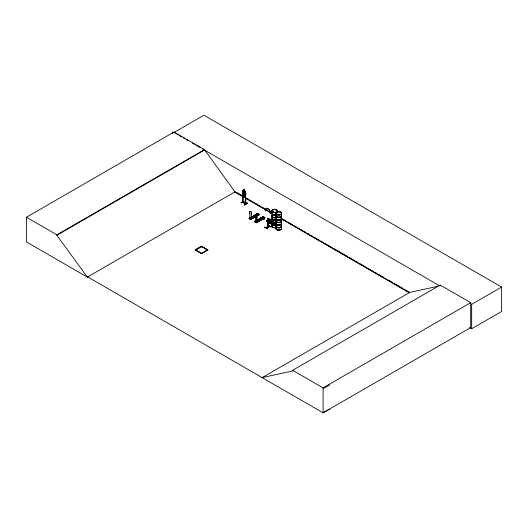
<?xml version="1.0" encoding="UTF-8"?>
<svg xmlns="http://www.w3.org/2000/svg" width="528" height="528" viewBox="0 0 528 528"><rect width="100%" height="100%" fill="white"/><g stroke="black" fill="none" stroke-linecap="round" stroke-linejoin="round"><path stroke-width="0.79" d="M250.523 217.628L249.856 218.018L249.823 213.14A1.498 0.871 59.5 0 1 249.823 211.411A1.498 0.871 59.5 0 1 251.335 212.269A1.498 0.871 59.5 0 1 251.335 213.992L251.044 218.612L249.876 217.925M256.601 221.819L256.885 217.199A1.498 0.871 59.5 0 0 256.885 215.47A1.498 0.871 59.5 0 0 255.374 214.619A1.498 0.871 59.5 0 0 255.374 216.341L255.724 221.245M256.885 217.199L256.661 221.78L255.526 221.126L256.047 220.796M268.277 222.044L274.223 225.68L274.593 225.469L274.217 222.077L268.244 218.48L268.118 218.948L268.587 218.711M268.409 222.07L268.244 221.773M250.397 217.846L249.836 217.826M255.499 221.252L256.093 220.876L255.499 221.318M255.611 221.311L255.743 220.869M267.802 220.691L268.072 220.981M267.373 221.021L268.006 220.513L267.564 220.361L267.373 221.582L266.587 221.126L266.68 220.513L266.587 221.126M268.118 218.625L273.445 221.846L268.132 218.948M268.561 219.008L268.244 218.48M254.456 215.873L255.301 215.668M260.08 219.226C259.987 217.859 261.941 219.542 260.264 219.325C259.664 218.117 262.013 219.476 260.159 219.179M273.537 211.992L272.824 211.933L273.227 211.688M275.999 210.124L276.243 210.263M276.052 210.144L276.217 209.92M276.144 209.953L276.302 209.926M276.824 214.322L277.187 214.051L276.87 214.342M277.636 214.447L276.85 214.282L277.649 214.342M277.675 214.388L277.028 214.276L277.391 214.19M280.163 212.474L280.507 212.414M255.592 221.001L255.46 221.278M263.63 218.915C263.941 217.628 262.185 219.193 263.182 219.391M250.133 217.833L250.292 217.655M241.006 203.049L244.174 201.221M265.993 227.819L269.148 225.984M242.557 202.231L242.583 190.549L242.946 190.291L242.708 202.171L245.843 203.986L245.527 194.033L245.414 203.9L245.527 196.475M242.708 192.403L242.913 202.422L242.992 193.38M242.946 190.291L245.665 192.337L245.738 204.046C246.635 203.656 241.982 200.851 242.873 202.422M267.564 220.361L268.138 220.843M267.531 227.073L267.848 227.218L267.947 218.902L267.98 221.714M267.716 226.888L268.072 227.086L268.132 218.579M268.244 222.143L273.445 225.106L268.132 221.8L268.587 222.222M272.072 223.318L271.729 223.714L269.782 222.592L268.95 221.516L268.95 220.394L269.782 220.268L271.729 221.39L272.072 222.196L274.177 223.331L274.177 224.453L272.072 223.318L272.105 224.156L271.768 220.737L272.144 222.156M275.596 225.232L274.553 224.631L274.177 225.053L272.23 223.931L271.399 222.849L271.399 221.727L272.23 221.608L274.177 222.73L275.563 224.129M267.472 227.066L267.815 227.198M249.718 218.678L249.718 217.609L250.206 217.886L250.285 218.909L250.285 217.846L249.17 218.579M254.456 215.774L249.572 218.889L249.163 217.853L250.028 217.345M259.162 214.487L258.951 214.21L250.47 219.305M259.136 214.46L257.651 213.358C254.503 214.117 261.518 215.939 256.793 213.866M264.917 217.807L256.417 222.823L264.944 217.8L264.805 217.463L263.208 216.559L254.582 221.78L254.714 221.06L255.578 220.552L255.737 221.146M256.443 222.816L254.714 221.694L255.143 222.09L263.644 217.081L263.208 216.685L264.805 217.595L255.889 222.512L264.7 217.675M254.892 221.951L263.294 216.889M255.882 222.499L264.805 217.463M249.823 213.14L249.757 213.18A1.498 0.871 59.5 0 1 249.757 211.451A1.498 0.871 59.5 0 1 251.269 212.302A1.498 0.871 59.5 0 1 251.269 214.031L251.335 213.992M251.625 218.889L251.5 218.183L250.642 219.199L249.289 218.434L250.147 217.417M253.724 215.675C258.43 217.886 251.401 215.655 254.582 215.292M250.747 219.463L259.387 214.599L256.958 215.747L255.354 214.837L256.212 214.203L257.816 215.239L256.212 214.203M251.156 217.318L257.651 213.358M251.196 217.351L257.525 213.556L259.281 214.467M251.368 217.444L257.743 213.682M249.381 218.777L255.149 215.411M250.642 219.199L251.5 218.183M250.866 219.615L250.767 218.764L251.625 218.255M251.882 218.467L255.427 216.374M257.552 215.12L258.951 214.269M250.569 219.437L255.539 216.513M256.958 215.747L259.255 214.262M255.724 216.473L250.45 219.219M257.182 222.097L257.057 221.39L256.192 222.407L254.839 221.641L255.697 220.625M259.274 218.876C264 220.955 256.984 219.133 260.139 218.368L263.287 218.427M260.905 217.919C265.63 219.991 258.614 218.17 261.769 217.411L263.373 218.44L261.769 217.411M262.343 217.067C267.069 219.146 260.053 217.325 263.208 216.559M254.582 221.78L263.089 216.777M255.268 220.816L255.836 221.047L255.763 222.163L255.763 221.093M256.318 222.605L256.318 221.965L257.182 221.456M87.727 276.916L87.384 277.121L26.4 241.91L26.4 217.239L174.002 132.02L204.475 149.609L234.947 191.875L271.973 213.253M174.002 132.02L174.002 132.475L203.933 115.196L501.6 287.054L501.6 311.474L471.669 328.753L469.531 327.512M26.4 217.239L56.872 234.828L204.475 149.609M329.551 409.121L323.09 412.804L87.688 276.896L87.338 277.094L56.872 235.283L204.475 150.064M87.338 277.094L235.29 191.677M243.659 190.78L243.659 189.499L244.695 190.1L244.629 191.341L245.15 192.04L245.15 194.284L244.629 194.944L243.659 194.383L243.137 193.123L243.137 190.879L243.659 190.7M245.368 191.69C246.622 192.509 244.741 198.31 245.705 195.571M242.583 193.769L242.9 195.149L245.381 196.541L242.959 195.103L242.649 193.763M245.81 194.198L245.414 194.093M244.378 205.009L247.553 203.194L244.207 204.93L247.381 202.897L244.246 204.93M195.202 249.856L201.544 246.193L207.887 249.856L201.544 253.724L195.202 249.856L201.544 253.519L207.887 249.856M195.202 250.061L201.544 246.398L207.887 250.061M201.544 246.602L195.551 250.061L201.544 253.315L207.537 250.061L201.544 246.602L201.544 246.193M268.574 218.665L268.462 221.859M267.716 227.218L267.914 220.975L267.564 220.77M267.373 221.582L266.68 221.074M267.947 221.72L271.775 224.347M270.395 223.06L271.425 224.07L270.349 223.087L270.395 220.235L271.432 220.466M268.429 222.341L268.567 221.978M273.445 221.516L273.332 221.912M267.96 225.119L271.135 226.948L267.782 225.014M265.841 227.766L269.194 225.832L266.02 227.66M271.742 224.367L272.144 224.136M269.57 226.063L266.402 228.05M274.553 223.509L275.629 224.09L275.629 225.291L275.629 224.09M273.332 224.836L273.445 225.106M274.177 225.654L274.553 225.436M261.809 377.824L409.761 292.4L437.019 286.473M262.152 377.619L292.624 370.993L292.624 370.286L440.227 285.067L470.699 302.656L470.699 327.584L323.09 412.804L323.09 387.875L470.699 302.656M440.227 285.773L439.883 285.978L202.349 148.837M470.257 303.514L471.669 304.333L501.6 287.054M323.09 388.588L329.551 384.905M255.314 215.972L254.476 215.846L255.202 215.622M255.314 216.071L254.529 216.018M273.398 212.051L272.831 212.051M273.115 211.781L273.194 212.058M267.808 225.172L270.976 226.987M277.339 214.447L276.969 214.447M242.86 202.046L242.834 202.033M245.738 203.689L243.025 202.099M257.948 213.721L249.348 218.764M250.681 219.503L249.163 218.493M267.901 218.922L268.983 219.166L267.947 218.968M270.395 220.308L271.399 220.526M273.187 211.662L273.537 211.867M255.354 214.711L256.958 215.615M250.285 217.846L249.797 217.569L249.797 218.632M250.074 217.998L251.11 218.579M255.347 221.839L255.836 222.116M174.002 132.475L175.421 133.294M176.84 134.112L178.259 134.93M179.672 135.749L181.797 136.976M183.216 137.795L184.635 138.613M186.054 139.432L188.179 140.659M192.43 143.114L194.555 144.342M195.974 145.16L200.224 147.609M243.659 189.578L244.629 190.139M236.716 192.496L241.699 195.373M243.124 196.198L245.263 197.432M246.682 198.251L248.107 199.076M249.533 199.894L251.671 201.128M253.097 201.953L254.516 202.778M255.941 203.597L258.08 204.831M259.505 205.656L260.924 206.474M263.063 207.709L264.488 208.534M269.471 211.411L270.897 212.23M282.289 218.81L286.565 221.278M287.984 222.097L292.974 224.974M294.393 225.799L296.531 227.033M297.957 227.852L299.383 228.677M300.808 229.502L302.94 230.729M304.366 231.554L305.791 232.379M307.923 233.607L309.349 234.432M310.774 235.257L312.913 236.491M314.338 237.31L315.757 238.135M317.183 238.953L319.321 240.187M320.747 241.012L322.166 241.831M324.304 243.065L325.73 243.89M327.155 244.708L332.138 247.586M333.564 248.411L341.398 252.932M342.817 253.757L347.807 256.634M349.226 257.453L354.215 260.337M355.634 261.155L357.773 262.39M359.198 263.215L360.624 264.033M362.05 264.858L364.181 266.092M365.607 266.911L367.033 267.736M369.164 268.97L370.59 269.788M372.016 270.613L373.441 271.432M375.58 272.666L376.999 273.491M378.424 274.309L383.407 277.193M388.397 280.071L392.667 282.533M394.093 283.358L402.64 288.288M404.059 289.113L409.048 291.991M281.233 218.599L409.411 292.604M234.478 191.809L272.342 213.675M280.916 218.618L409.517 292.868M244.028 201.168L241.032 202.897M242.596 202.237L245.705 204.026M272.791 221.476L268.244 218.513M274.52 224.651L275.629 225.291M267.432 220.843L267.782 221.047M266.587 220.565L268.052 220.948M292.624 370.286L323.09 387.875M255.565 221.08L255.578 220.552M471.669 304.333L471.669 328.753M273.2 221.529L273.2 225.133M273.194 221.536L273.194 225.139M272.23 222.209L272.23 223.331M270.752 220.189L270.745 223.799M267.498 221.674L267.498 227.086M257.057 221.39L257.057 221.899M255.347 220.77L255.268 221.885M201.544 253.315L201.544 253.724M172.808 131.927L172.808 133.544M56.872 234.828L56.872 235.283M281.2 217.668A2.838 1.637 0 0 1 278.738 220.123A2.838 1.637 0 0 1 276.283 217.668M281.167 217.833A2.798 1.617 0 0 1 278.738 220.255A2.798 1.617 0 0 1 276.316 217.833M281.153 219.938A2.785 1.61 0 0 1 278.738 222.347A2.785 1.61 0 0 1 276.329 219.938M281.2 214.969A2.838 1.637 0 0 1 278.738 217.43A2.838 1.637 0 0 1 276.283 214.969M281.167 217.384A2.798 1.617 0 0 1 278.738 219.806A2.798 1.617 0 0 1 276.316 217.384M281.167 215.14A2.798 1.617 0 0 1 278.738 217.562A2.798 1.617 0 0 1 276.316 215.14M281.2 217.529A2.838 1.637 0 0 1 278.738 219.985A2.838 1.637 0 0 1 276.283 217.529M281.2 214.83A2.838 1.637 0 0 1 278.738 217.292A2.838 1.637 0 0 1 276.283 214.83M281.16 214.691A2.792 1.61 0 0 1 278.738 217.107A2.792 1.61 0 0 1 276.322 214.691M281.2 225.35A2.838 1.637 0 0 1 278.738 227.806A2.838 1.637 0 0 1 276.283 225.35M281.167 225.515A2.798 1.617 0 0 1 278.738 227.938A2.798 1.617 0 0 1 276.316 225.515M281.167 227.68A2.805 1.617 0 0 1 278.738 230.109A2.805 1.617 0 0 1 276.309 227.68M281.16 220.341A2.792 1.61 0 0 1 278.738 222.757A2.792 1.61 0 0 1 276.322 220.341M281.153 227.621A2.785 1.61 0 0 1 278.738 230.03A2.785 1.61 0 0 1 276.329 227.621M281.167 227.779A2.798 1.617 0 0 1 278.738 230.201A2.798 1.617 0 0 1 276.316 227.779M281.2 222.651A2.838 1.637 0 0 1 278.738 225.113A2.838 1.637 0 0 1 276.283 222.651M281.167 225.067A2.798 1.617 0 0 1 278.738 227.489A2.798 1.617 0 0 1 276.316 225.067M281.167 222.823A2.798 1.617 0 0 1 278.738 225.245A2.798 1.617 0 0 1 276.316 222.823M281.2 225.212A2.838 1.637 0 0 1 278.738 227.667A2.838 1.637 0 0 1 276.283 225.212M281.2 222.512A2.838 1.637 0 0 1 278.738 224.974A2.838 1.637 0 0 1 276.283 222.512M281.16 222.374A2.792 1.61 0 0 1 278.738 224.789A2.792 1.61 0 0 1 276.322 222.374M276.606 217.252A2.838 1.637 0 0 1 272.87 217.391A2.838 1.637 0 0 1 272.144 215.272M276.573 217.391A2.792 1.61 0 0 1 272.897 217.529A2.792 1.61 0 0 1 272.177 215.444M276.566 219.49A2.779 1.604 0 0 1 272.903 219.628A2.779 1.604 0 0 1 272.191 217.549M276.573 219.641A2.792 1.61 0 0 1 272.897 219.78A2.798 1.617 0 0 1 272.177 217.727A2.792 1.61 0 0 0 272.897 219.78A2.798 1.617 0 0 0 276.58 219.681M276.606 214.559A2.838 1.637 0 0 1 272.87 214.698A2.838 1.637 0 0 1 272.144 212.579M276.58 216.942A2.798 1.617 0 0 1 272.897 217.081A2.798 1.617 0 0 1 272.177 214.988M276.58 214.698A2.798 1.617 0 0 1 272.897 214.837A2.798 1.617 0 0 1 272.177 212.744M276.606 217.114A2.838 1.637 0 0 1 272.87 217.252A2.838 1.637 0 0 1 272.144 215.134M276.606 214.421A2.838 1.637 0 0 1 272.87 214.559A2.838 1.637 0 0 1 272.144 212.441M276.573 214.243A2.792 1.61 0 0 1 272.897 214.381A2.792 1.61 0 0 1 272.177 212.296M272.191 225.232A2.779 1.604 0 0 0 272.903 227.311A2.779 1.604 0 0 0 276.566 227.172A2.805 1.617 0 0 1 272.89 227.383A2.805 1.617 0 0 1 272.171 225.284M276.566 219.892A2.779 1.604 0 0 1 272.903 220.031A2.779 1.604 0 0 1 272.191 217.952M276.573 227.337A2.792 1.61 0 0 1 272.897 227.476A2.792 1.61 0 0 1 272.177 225.39M276.606 222.242A2.838 1.637 0 0 1 274.6 222.717M271.762 221.08A2.838 1.637 0 0 1 272.144 220.262M276.58 222.38A2.798 1.617 0 0 1 274.6 222.856M271.894 220.816A2.798 1.617 0 0 1 272.177 220.427M276.606 222.103A2.838 1.637 0 0 1 274.6 222.578M271.762 220.942A2.838 1.637 0 0 1 272.144 220.123M276.573 221.925A2.792 1.61 0 0 1 273.874 222.341M271.808 220.783A2.792 1.61 0 0 1 272.177 219.978M276.573 225.073A2.792 1.61 0 0 1 273.53 225.423A2.792 1.61 0 0 1 271.808 223.931M276.606 224.935A2.838 1.637 0 0 1 271.861 224.202M276.606 224.796A2.838 1.637 0 0 1 271.861 224.063M276.58 224.624A2.798 1.617 0 0 1 274.6 225.1M273.874 225.04A2.798 1.617 0 0 1 272.177 224.288M263.604 219.397C264.244 220.77 264.634 217.536 263.604 219.397M264.436 227.132L267.782 228.881L264.449 227.119M269.709 226.307L266.534 228.136L269.722 226.334M271.088 213.391L270.448 213.734L269.808 212.652L270.25 212.909A3.148 1.815 60 0 0 268.026 209.055A3.148 1.815 60 0 0 265.802 210.342L266.244 210.593L265.558 210.916L264.878 209.807L265.32 210.058A3.769 2.178 60 0 1 267.986 208.52A3.769 2.178 60 0 1 270.646 213.14L271.088 213.391M261.736 219.272L260.139 218.368L261.736 219.272M244.451 190.238L243.83 189.875L244.451 190.641L244.451 190.238M244.629 191.737L243.659 191.176L243.659 193.42L244.629 193.981L244.629 191.737M271.729 221.991L269.782 220.869L269.782 221.991L271.729 223.113L271.729 221.991M275.392 224.235L275.042 224.03L275.392 224.954L275.392 224.235M272.943 222.895L272.593 222.697L272.943 223.615L272.943 222.895M277.339 214.645A2.805 1.617 0 0 0 281.543 213.239A2.805 1.617 0 0 0 277.339 211.84A2.805 1.617 0 0 0 277.339 214.645M277.345 214.863A2.785 1.61 0 0 0 281.53 213.47A2.785 1.61 0 0 0 277.345 212.078A2.785 1.61 0 0 0 277.345 214.863M278.738 222.512A2.798 1.617 0 0 0 281.167 220.09A2.798 1.617 0 0 1 278.738 222.519A2.798 1.617 0 0 1 276.316 220.097A2.798 1.617 0 0 0 278.738 222.512M277.339 214.724A2.805 1.617 0 0 0 281.543 213.325A2.805 1.617 0 0 0 277.339 211.926A2.805 1.617 0 0 0 277.339 214.724M273.194 212.249A2.805 1.617 0 0 0 277.405 210.85A2.805 1.617 0 0 0 273.194 209.451A2.805 1.617 0 0 0 273.194 212.249M273.207 212.474A2.785 1.61 0 0 0 277.385 211.075A2.785 1.61 0 0 0 273.207 209.682A2.785 1.61 0 0 0 273.207 212.474M273.194 212.335A2.805 1.617 0 0 0 277.405 210.936A2.805 1.617 0 0 0 273.194 209.53A2.805 1.617 0 0 0 273.194 212.335"/></g></svg>
